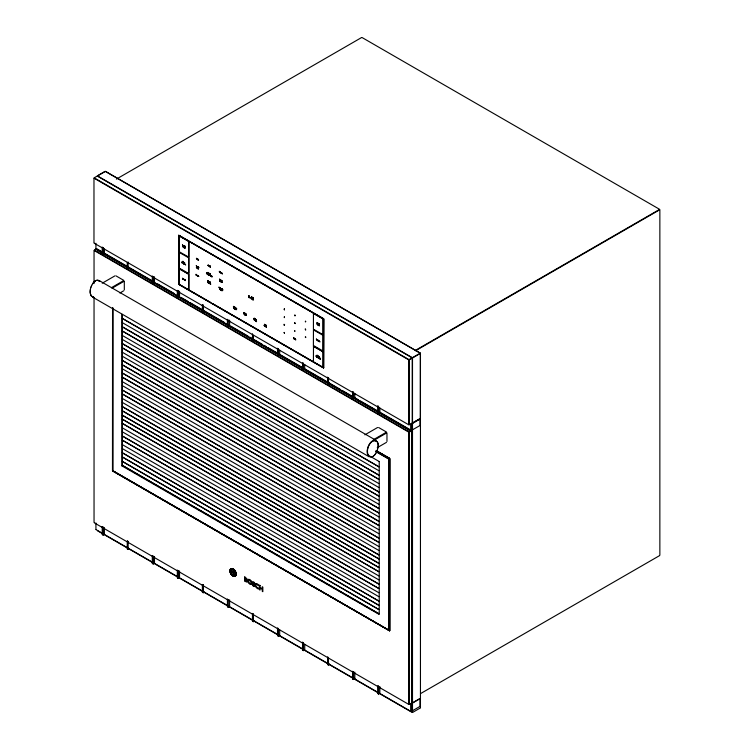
<?xml version="1.0" encoding="UTF-8"?>
<svg xmlns="http://www.w3.org/2000/svg" width="750" height="750" viewBox="0 0 750 750"><rect width="100%" height="100%" fill="white"/><g stroke="black" fill="none" stroke-linecap="round" stroke-linejoin="round"><path stroke-width="1.12" d="M188.644 289.884L188.663 274.144L178.969 268.584L188.719 274.237L188.691 289.913L188.737 274.2M188.691 257.175L188.709 241.463L178.969 235.847L179.016 251.597M188.737 241.453L188.709 257.156L188.681 241.509M323.137 367.538L323.137 351.872M323.091 351.141L323.137 335.503M323.137 334.8L323.119 319.031M408.816 424.566L408.816 360.197M409.172 424.566L409.172 360.197M90.141 291.816L90.188 290.616M378.131 446.7L378.178 445.5M90.188 290.756L90.328 289.537M378 447.778L378.131 446.559M90.328 289.659L90.553 288.45M377.991 447.656L377.072 451.031M320.1 358.406L320.297 359.213M320.4 358.584L320.062 358.163L319.988 359.034M313.416 313.491L323.156 319.031M313.416 329.859L323.156 335.409M313.416 346.228L323.166 351.863M388.922 630.225L112.959 470.775M323.156 334.781L323.166 319.125M323.156 351.15L323.166 335.494M323.156 367.528L323.184 351.825M90.562 288.553L90.862 287.353M221.344 290.175L221.859 290.156M90.872 287.438L91.256 286.294M377.447 449.878L376.603 452.062M219.516 272.091L219.759 271.547L220.116 272.438C220.875 270.825 219.834 274.275 219.816 271.772L219.534 272.419L219.281 271.266M91.275 286.35L91.716 285.262M320.034 341.887L319.913 341.634M91.744 285.3L93.516 282.572M374.803 454.753L376.575 452.016L388.697 459.037M198.309 259.762L198.6 259.931M235.612 309.216L235.856 309.356M375.441 453.928L376.041 453.009M209.156 265.828L209.044 265.828M209.906 282.113C209.55 281.334 209.288 282.75 209.972 282.037M221.531 272.972L221.409 272.972M246.45 315.394L246.506 315.328M92.822 283.397L94.191 281.85M374.128 455.475L374.878 454.725M208.547 281.025L207.984 280.706C208.003 282.928 207.581 279.113 208.266 281.053L208.547 281.812M208.228 282.169L207.675 281.85C207.684 284.062 207.263 280.256 207.947 282.197L208.228 282.947M94.097 281.897L94.894 281.25M373.434 456.075L374.222 455.428M251.466 297.356L250.969 297.787L251.466 298.078L251.466 297.366M233.513 306.722L234.056 307.5M94.781 281.306L95.606 280.772M372.722 456.553L373.547 456.009M97.425 175.828L105.169 171.356M94.209 177.806L105.094 171.525M116.381 179.109L361.566 37.556M94.331 250.022L96.347 248.859M102.225 283.2L114.919 275.869M129.375 267.853L128.203 268.528L128.1 262.022M111.675 287.531L123.403 280.763M112.069 288.206L123.787 281.438M119.878 292.997L123.787 290.738M153.244 282.984L154.416 282.309M122.353 322.669L378.9 470.747M179.456 296.766L178.284 297.441L178.266 290.934M122.353 335.484L378.863 483.581M122.353 339.459L378.9 487.537M122.353 352.275L378.863 500.372M122.353 356.259L378.9 504.328M203.325 311.897L204.497 311.222M122.353 364.875L378.863 512.972L122.391 364.856M122.391 368.831L378.9 516.928M122.353 381.666L378.863 529.763M122.353 385.65L378.9 533.719M228.366 326.353L229.537 325.678M122.353 390.066L378.863 538.162L122.391 390.047M122.353 398.466L378.863 546.553M122.353 402.441L378.9 550.519M122.353 415.256L378.863 563.353L122.391 415.238M254.578 340.134L253.406 340.809L253.387 335.381M122.353 427.856L378.863 575.944M122.353 431.831L378.9 579.909M122.353 444.647L378.863 592.744M278.447 355.266L279.619 354.591M122.353 448.622L378.9 596.7M122.353 461.438L378.863 609.534L122.391 461.419M302.662 369.244L303.788 368.597L302.616 369.169L302.55 362.691M303.488 369.722L304.659 369.047M329.7 383.503L328.528 384.178L328.509 377.681M415.425 350.372L659.4 209.512M415.622 350.709L659.597 209.85M103.163 534.947L104.334 534.272M409.228 359.475L420.178 353.222M409.406 359.784L420.291 353.428M353.569 398.634L354.741 397.959M128.203 549.412L129.375 548.738M377.784 412.622L378.909 411.966M379.781 412.416L378.609 413.091L378.591 406.594M364.875 434.841L377.569 427.509M152.419 563.391L153.544 562.744M153.244 563.869L154.416 563.194M373.35 439.734L386.044 432.403M374.719 439.847L386.438 433.078M409.228 424.809L420.113 418.528M411.216 423.919L419.803 418.959M411.3 424.059L419.887 419.1M377.259 447.675L386.438 442.378M409.284 431.616L419.887 425.587M409.5 431.981L411.3 430.941M178.284 578.325L179.456 577.65M204.497 592.106L203.325 592.781L203.306 585.056M378.863 508.547L122.353 360.45L378.9 508.528M228.366 607.238L229.537 606.562M378.863 558.938L122.353 410.841L378.9 558.919M279.619 635.475L278.447 636.15L278.428 628.425M378.863 584.128L122.353 436.031L378.9 584.109M303.488 650.606L304.659 649.931M353.569 679.519L354.741 678.844M378.609 693.975L379.781 693.3M420.487 693.647L659.597 555.6M409.284 704.363L411.3 703.2M411.216 703.584L419.803 698.625M411.3 703.716L419.887 698.756M411.216 711.469L419.887 706.472M412.547 712.463L420.291 707.991M185.222 264.328L185.625 265.059L185.428 264.347M234.3 307.162L234.666 307.828L234.384 307.219M317.409 340.012L317.812 340.631M317.812 340.247L317.906 340.641M207.863 274.35L207.497 273.666L207.863 274.453M95.466 280.847L96.319 280.425M372.009 456.9L372.853 456.478M183.75 245.916L184.097 246.572L183.75 245.822M183.694 263.522L184.041 264.178L183.769 263.4M209.569 273.731L209.822 274.35M221.231 280.463L221.597 281.147L221.306 280.331M235.322 307.828L235.641 308.419L235.322 307.734M236.409 308.456L236.728 309.056L236.409 308.287M318.666 340.819C319.556 342.188 318.422 339.666 318.562 341.203M319.116 356.812L319.359 357.403M221.719 273.197L222.319 274.022M234.769 308.653L235.397 309.075M266.184 326.709L266.4 327.338M255.563 319.537L255.816 319.781M221.719 273.019C221.334 274.294 221.831 272.222 222.431 273.675M220.35 288.056C221.512 288.956 220.894 288.253 220.594 288.769M96.159 280.509L97.013 280.219M372.169 456.806C361.416 458.025 370.294 433.988 377.456 442.191M183.356 261.956L184.134 262.613M220.641 289.537L221.119 290.353L220.388 289.312M197.316 259.453L197.034 258.844L197.428 259.2M197.316 268.312L197.316 268.125M198.009 275.897C198.516 276.103 198.009 276.844 198.084 275.775M183.469 246.131L183.356 245.766M220.969 273.15L220.528 272.4L220.922 273.103M221.325 282.216L220.884 281.475L221.363 282.291M318.019 357.806L317.869 357.497M96.834 280.312L98.325 280.247L99.938 281.353M371.484 457.003C362.803 455.784 369.647 436.678 377.072 441.572M182.812 262.959L182.634 262.875M221.381 290.053L222.066 290.906L221.747 290.212M220.116 288.3L219.684 287.662L220.116 288.422M236.203 308.578L235.819 308.016L236.203 308.691M318.881 324.206L318.469 323.597L318.881 324.328M318.881 356.944L318.469 356.334L318.788 356.691M183.075 279.131L182.447 278.166L183.075 279.281M208.688 274.894L208.725 274.491M265.819 326.653L265.819 326.719M183.628 262.359L183.881 262.641M208.688 275.016L208.434 274.322M317.316 322.641L317.316 323.372L317.541 322.875M319.397 357.853L319.397 358.584L319.631 358.087M97.491 280.256L99.684 281.419M93.441 296.916L92.241 296.606M93.516 297.169L91.275 295.978L90.328 293.569M183.628 262.294L183.281 261.9M235.05 308.081L235.106 307.566M178.781 235.237L323.728 318.825L178.781 235.331L178.725 284.194M196.575 267.45L196.622 267.047M362.091 37.556L659.597 209.325M105.487 171.356L420.291 353.109M105.562 171.525L420.113 353.119M97.538 175.95L412.228 357.628M97.425 176.147L412.106 357.834M94.388 177.975L408.759 359.475M94.209 178.275L408.581 359.784M178.725 235.425L323.456 318.984M182.625 245.184L182.513 244.697L182.625 245.306M319.359 324.666L319.191 323.953L319.462 324.337M182.737 246.094L183.112 247.153M197.728 258.825L197.616 259.762M208.153 265.275L208.463 265.837L208.153 265.397M178.969 251.588L188.709 257.109M323.156 334.734L313.425 329.213L313.453 313.481M178.969 252.262L188.691 257.803M197.906 266.812L197.794 267.403M284.334 317.325L284.4 316.688L284.334 317.662M197.728 267.684L197.616 268.622M211.509 275.634L211.387 276.572M208.547 274.275L208.95 275.166L208.725 274.378M222.084 282.084L221.691 282.159M209.672 275.016C210.103 274.041 209.222 276.562 209.672 274.697M209.672 275.147L210.731 276.159L209.766 274.631M219.591 280.875L220.134 281.625L219.591 280.434M206.512 273.759L206.512 272.756L207.328 273.225L207.328 274.228L206.644 273.056M184.509 262.547L184.706 263.269L184.397 262.594M317.606 340.031L317.812 340.744L317.503 340.078M318.019 340.266L318.403 341.119L318.3 340.425M183.694 263.016L183.581 263.916M182.025 262.472L181.903 261.984L182.025 263.016L182.025 262.181M182.025 262.594L182.166 262.134M219.009 287.419L219.553 288.169L219.009 286.969M196.809 275.034L196.697 275.634M196.181 274.894L196.05 274.256L196.05 275.259M221.344 289.866L221.231 290.456M220.566 289.528L220.275 289.706M178.969 267.966L188.719 273.506L188.737 257.831M323.156 351.103L313.416 345.497M313.425 346.256L323.137 351.797M293.681 338.156L294.291 338.409M233.513 306.319L233.409 307.134M265.697 324.9L265.603 325.716M245.991 313.819L245.887 314.334M246.206 314.522L246.309 314.222M184.781 279.384L184.678 280.284M264.928 325.613L264.834 326.428M236.175 309.309L236.072 309.825M244.603 314.175L244.5 314.691M266.081 326.578L266.175 327.206M234.666 309.019L234.666 308.438L234.984 308.841M234.984 309.197L235.228 308.756L235.294 309.384M244.041 314.428L244.041 313.659M178.997 284.194L210.375 302.306M212.4 303.478L323.728 367.753M178.725 284.353L323.512 367.95L323.812 318.966M202.5 304.8L203.203 305.203M377.784 406.003L378.488 406.406M177.413 290.428L178.116 290.831M202.453 304.884L203.156 305.287M378.441 406.481L377.738 406.078L377.672 412.556M94.209 243.206L408.759 424.809M96.928 248.859L101.991 251.784M104.025 252.956L151.65 280.453M157.734 283.959L173.944 293.325M181.041 297.422L188.138 301.519M190.162 302.681L224.616 322.575M230.7 326.091L247.931 336.038M249.956 337.209L252.994 338.962M255.019 340.134L262.116 344.231M264.141 345.394L266.166 346.566M268.191 347.738L302.653 367.631M304.678 368.803L326.972 381.675M328.997 382.847L340.144 389.278M342.178 390.45L353.325 396.881M355.35 398.053L358.387 399.806M360.413 400.978L411.084 430.238M103.594 252.938L104.287 253.35L103.163 254.072L103.153 247.566M128.634 267.403L129.375 267.722M203.756 310.772L204.497 311.091M303.909 368.597L304.659 368.925L304.725 364.594M328.95 383.053L329.7 383.381M379.031 411.966L379.734 412.369M96.028 248.737L177.112 295.547M179.053 296.672L411.009 430.584M97.088 249.713L409.547 430.106M96.947 249.947L409.416 430.35M102.291 253.641L103.041 254.072L103.059 247.566M127.331 268.097L128.081 268.528M152.372 282.553L153.122 282.984M177.413 297.009L178.162 297.441L178.181 290.934M202.453 311.466L203.203 311.897M227.494 325.922L228.244 326.353M252.534 340.378L253.284 340.809L253.303 335.381M277.575 354.834L278.325 355.266M302.616 369.291L303.366 369.722M327.656 383.747L328.406 384.178M352.697 398.203L353.447 398.634M377.738 412.669L378.488 413.091L378.497 406.594M94.547 250.238L408.703 431.616M94.331 250.603L408.488 431.981M115.978 275.869L123.787 280.378M378.628 427.509L386.438 432.019M99.141 280.528L375.891 440.297M376.444 450.731L389.7 458.391L377.334 451.35M376.2 450.872L389.381 458.484M376.116 451.022L389.288 458.634M375.619 451.284L388.922 458.906M370.069 456.244L379.256 461.559M92.438 297.019L369.178 456.797M122.109 465.975L379.228 614.447L379.228 461.494M112.912 470.859L388.875 630.253L388.941 459.122M389.616 630.712L112.847 470.916M112.584 471.047L389.616 630.853L389.7 458.634M127.378 541.087L128.081 541.491L127.331 541.172M202.5 584.456L203.203 584.859M302.662 642.291L303.366 642.694M102.291 526.716L102.994 527.119M202.453 584.541L203.156 584.944L203.222 592.716L202.453 592.35M302.616 642.366L303.319 642.769M378.441 686.147L377.738 685.744L377.672 693.441M94.331 522.863L408.703 704.363M253.875 620.484L254.578 620.887M278.916 634.941L279.619 635.344L278.869 635.025M354.037 678.319L354.741 678.722L353.991 678.394M153.675 562.744L154.369 563.147M253.828 620.569L254.531 620.972L253.406 621.694L253.387 613.969M328.95 663.938L329.653 664.341L328.528 665.062L328.416 657.337M96.028 529.622L102.178 533.175M104.128 534.291L177.112 576.431M179.053 577.556L411.009 711.469M97.425 530.709L412.228 712.463M102.291 534.525L103.041 534.947M127.331 548.981L128.081 549.412L128.184 541.688M152.372 563.438L153.122 563.869M177.413 577.894L178.162 578.325M227.494 606.806L228.244 607.238M252.534 621.262L253.284 621.694L253.303 613.969M277.575 635.719L278.325 636.15L278.344 628.425M302.616 650.175L303.366 650.606M327.656 664.631L328.406 665.062M352.697 679.087L353.447 679.519M377.738 693.544L378.488 693.975M317.981 357.787L317.869 357.394M179.016 267.966L179.016 252.206L179.034 267.863M179.016 284.334L178.997 268.594M178.781 284.297L323.672 367.856L323.653 319.125M122.128 466.031L122.109 314.269L122.175 465.966M209.606 283.097C209.297 283.697 209.541 283.172 209.606 283.219M319.425 341.212C319.753 341.925 318.703 341.887 319.613 341.184M91.256 295.753L91.716 296.241M210.712 284.016L210.816 284.166M233.513 306.759L234.225 307.603L234.225 307.031M318.244 324.75C318.253 326.297 317.587 324.188 318.356 324.722M377.447 441.975L377.766 442.922M90.872 295.35L90.188 292.65M317.128 357.084L317.409 357.159M265.144 326.344L265.397 326.409M245.672 315.103L245.925 315.169M198.309 268.716L198.6 268.791M198.619 276.431L198.909 276.506M184.275 264.019C186.281 265.359 183.666 263.541 184.556 264.094M183.084 263.325L183.366 263.4M377.766 442.716L378 443.756M317.259 340.078L316.941 339.722L318.188 340.359M221.794 282.309C220.753 281.438 222.816 283.247 221.972 282.141M313.425 361.903L313.491 346.219M377.991 443.559L378.131 444.675M378.131 444.497L378.178 445.659M90.141 291.666L90.188 292.828M659.859 209.784L659.859 555.141M420.45 353.381L420.45 707.719M420.347 353.738L420.347 418.116M419.991 419.072L419.991 425.4M419.991 698.728L419.991 706.284M412.5 358.106L412.5 712.303M412.266 358.106L412.266 712.303M411.591 430.866L411.591 702.694M411.188 424.237L411.188 430.481M411.188 703.903L411.188 711.366M411.038 424.237L411.038 430.481M411.038 703.903L411.038 711.366M409.209 432.488L409.209 704.072M408.778 432.488L408.778 704.072M389.822 458.597L389.822 630.6M389.587 458.841L389.587 630.731M389.409 458.841L389.409 630.731M388.762 459.15L388.762 630.188M386.962 432.938L386.962 441.459M379.847 407.963L379.847 412.312M379.847 686.569L379.847 693.197M378.591 686.25L378.591 693.919M378.497 686.25L378.497 693.919M354.806 393.506L354.806 397.856M354.806 672.112L354.806 678.741M353.55 392.137L353.55 398.578M353.55 671.794L353.55 679.462M353.456 392.137L353.456 398.578M353.456 671.794L353.456 679.462M352.631 391.603L352.631 398.1M352.631 671.269L352.631 678.984M327.591 377.147L327.591 383.644M327.591 656.859L327.591 664.528M323.531 319.125L323.531 367.866M319.35 325.294L319.378 325.912L319.069 325.247M317.653 324.947L317.062 323.644L317.184 324.553M313.453 329.85L313.397 345.544M304.725 644.297L304.725 649.819M303.469 363.225L303.469 369.656M303.469 642.881L303.469 650.541M303.384 363.225L303.384 369.656M303.384 642.881L303.384 650.541M302.55 642.347L302.55 650.062M295.125 338.897L295.153 339.544L294.834 338.85M294.178 338.344L294.291 339.075L293.559 338.653L293.559 337.65L294.047 337.931M279.684 350.138L279.684 354.478M279.684 629.841L279.684 635.363M278.428 348.769L278.428 355.2M278.344 348.769L278.344 355.2M277.509 348.234L277.509 354.722M277.509 627.891L277.509 635.606M252.469 333.778L252.469 340.266M252.469 613.434L252.469 621.15M244.406 313.762L243.778 313.509M234.637 307.266L234.122 306.966L234.122 307.547M234.338 307.95L233.709 307.697M234.075 307.913L234.075 308.672L233.972 307.847M229.603 320.147L229.603 325.566M229.603 599.831L229.603 606.45M228.262 319.856L228.347 326.288M228.262 599.513L228.347 607.172M227.428 319.322L227.428 325.809M227.428 598.978L227.428 606.694M222.234 289.059L222.272 289.697L221.944 289.003M203.306 305.391L203.306 311.831M203.222 305.391L203.222 311.831M202.387 304.866L202.387 311.353M202.387 584.522L202.387 592.238M183.281 261.506L182.831 261.253L182.953 262.284L182.953 261.45M179.522 291.234L179.522 296.653M179.522 570.919L179.522 577.537M179.034 235.856L179.034 251.494M179.034 268.594L179.034 284.231M178.641 235.406L178.641 284.213M178.266 570.6L178.266 578.259M178.181 570.6L178.181 578.259M177.347 290.409L177.347 296.897M177.347 570.066L177.347 577.781M154.481 276.778L154.481 282.197M154.481 556.462L154.481 563.081M153.225 276.478L153.225 282.919M153.225 556.144L153.225 563.803M153.141 276.478L153.141 282.919M153.141 556.144L153.141 563.803M152.306 275.953L152.306 282.441M152.306 555.609L152.306 563.325M127.266 262.566L127.266 267.984M127.266 541.153L127.266 548.869M124.312 281.297L124.312 289.819M112.8 307.819L112.8 470.663M112.716 307.847L112.669 470.794M112.556 308.119L112.472 470.841M104.4 248.934L104.4 253.284M104.4 527.541L104.4 534.169M103.153 527.222L103.153 534.891M103.059 527.222L103.059 534.891M102.225 247.031L102.225 253.528M102.225 526.697L102.225 534.412M95.925 243.263L95.925 248.55M95.925 522.947L95.925 529.434M94.041 250.528L94.041 283.547M94.041 297.347L94.041 522.356M93.975 178.219L93.975 242.794M188.644 257.878L188.691 273.544L188.681 257.878M265.875 325.125L265.95 325.922L265.912 325.069M294.956 315.272C295.181 317.428 294.562 313.875 294.956 315.272M284.156 332.447L284.475 333.272L284.156 332.447M305.672 321.394C305.353 323.212 305.194 320.259 305.672 321.394M294.619 331.022C295.406 332.034 294.834 329.962 294.619 331.022M318.806 357.375L318.647 358.275L318.806 357.375M248.588 295.791L248.559 297.328L249.516 297.909L248.756 296.316L249.422 295.781L248.588 295.791M305.297 329.053L305.663 329.897L305.297 329.053M196.894 258.591C197.006 260.438 195.778 257.137 196.894 258.591M208.547 265.322C208.669 267.169 207.441 263.869 208.547 265.322M246.966 579.103L246.366 579.741L247.013 582.15L244.594 581.156L244.594 576.562L246.966 579.103M305.738 337.2C305.409 338.625 305.044 335.587 305.738 337.2M296.006 339.581L296.006 339.581M318.3 357.591L318.272 357.553M254.588 318.919L254.109 318.319L254.588 318.919M183.928 247.191L184.294 247.931L183.928 247.191M184.191 279.45L184.556 280.191L184.191 279.45M210.881 275.709L211.266 276.478L210.881 275.709M184.294 246.131L184.706 246.862L184.294 246.131M210.094 282.122L210.525 282.891L210.094 282.122M209.925 283.35L210.356 284.109L209.925 283.35M222.394 289.228L222.825 289.988L222.394 289.228M245.4 313.547L245.775 314.213L245.4 313.547M254.859 319.012L255.234 319.678L254.859 319.012M265.106 324.928L265.481 325.594L265.106 324.928M295.284 339.066L295.716 339.834L295.284 339.066M183.647 247.256L183.253 246.806L183.647 247.256M183.909 279.516L183.525 279.066L183.909 279.516M197.559 266.934L197.231 266.588L197.559 266.934M197.653 275.85L197.334 275.503L197.653 275.85M209.691 266.4L209.362 266.053L209.691 266.4M209.213 273.666L208.894 273.319L209.213 273.666M209.306 281.916L208.894 281.438L209.306 281.916M208.987 283.05L208.659 282.703L208.987 283.05M220.875 280.397L220.547 280.05L220.875 280.397M220.678 281.597L220.266 281.128L220.678 281.597M221.681 289.059L221.353 288.712L221.681 289.059M255.188 320.569L254.831 320.156L255.291 320.625M249.394 297.309L248.691 296.644L249.394 297.309M197.672 267L197.147 266.456L197.672 267M197.775 275.916L197.25 275.372L197.775 275.916M209.812 266.466L209.288 265.922L209.812 266.466M209.334 273.731L208.809 273.188L209.334 273.731M209.1 283.116L208.575 282.572L209.1 283.116M220.988 280.463L220.472 279.919L220.988 280.463M221.803 289.125L221.278 288.581L221.803 289.125M255.9 320.981L255.441 320.512L255.9 320.981M244.753 313.247L244.05 312.525L244.753 313.247M317.756 323.259L317.306 323.494L316.988 322.472L317.756 323.259M317.756 355.997L317.306 356.231L316.988 355.209L317.756 355.997M319.847 358.472L319.397 358.706L319.078 357.684L319.847 358.472M251.972 583.116L251.4 584.428L249.816 584.231L248.269 582.628L247.697 580.65L248.278 579.338L249.834 579.525L251.391 581.128L251.972 583.116M253.5 299.625L253.294 300.084C251.166 299.1 253.387 300.122 252.984 298.95L252.422 297.272L253.387 297.825L252.703 297.759L252.703 298.387L253.5 299.625M295.106 323.569L294.675 322.631L295.106 323.569M244.134 312.647L244.556 313.369L244.134 312.647M317.081 355.35L317.541 356.137L317.081 355.35M248.728 579.994L248.728 582.497L250.941 583.772L250.941 581.269L248.728 579.994M196.312 265.678L196.959 266.841L196.312 265.678M207.975 272.409L208.622 273.581L207.975 272.409M219.628 279.141L220.275 280.312L219.628 279.141M220.134 289.566L219.713 288.637L220.022 289.509M254.1 319.481L254.662 320.494L254.1 319.481M254.7 318.984C253.631 319.847 254.072 317.034 254.7 318.984M264.141 325.275L264.713 326.297L264.141 325.275M264.966 325.125L264.591 324.309L264.966 325.125M316.781 339.938L316.388 339.047L316.781 339.938M316.022 355.922L316.65 357.037L316.022 355.922M246.731 581.072L245.166 580.894L245.166 579.45L246.731 581.072M254.719 585.816L254.4 586.528L253.603 586.416L252.487 585.347L252.487 584.513L253.537 585.788L254.184 585.581L252.469 582.272L252.797 581.569L254.559 582.581L254.559 583.331L252.994 582.497L254.719 585.816M255.797 583.659L255.178 585.037L255.694 586.847L257.325 588.572L258.769 588.994L258.769 588.272L256.219 586.838L255.769 585.319L256.219 584.325L258.731 585.75L258.731 585.037L257.362 583.875L255.797 583.659M198.787 267.319C198.066 266.653 198.741 268.556 198.787 267.319M210.441 274.05C209.719 273.384 210.403 275.287 210.441 274.05M222.103 280.781C221.381 280.116 222.066 282.019 222.103 280.781M245.175 313.35L245.062 313.875L245.175 313.35M318.225 323.381C317.531 322.744 318.188 324.572 318.225 323.381M318.225 356.119C317.531 355.491 318.188 357.309 318.225 356.119M196.969 267.975C195.816 268.125 196.659 266.203 196.969 267.975M246.384 578.831L245.166 578.859L245.166 577.481L246.384 578.831M284.391 324.656L284.184 325.416L284.578 324.628L284.016 324.309L284.391 324.656M256.378 319.819L256.106 321.394L256.378 319.819M251.644 296.784L250.547 297.872L251.775 299.4L251.644 296.784M184.894 247.669L184.941 248.325L184.894 247.669M198.122 259.387L198.169 260.081L198.122 259.387M198.122 268.256L198.169 268.941L198.122 268.256M185.166 279.928L185.213 280.584L185.166 279.928M211.894 276.206L211.95 276.9L211.894 276.206M256.453 321.019L256.5 321.619L256.453 321.019M122.391 318.45L378.863 466.781L122.391 318.45M122.391 326.85L378.9 475.162L122.353 326.869M122.391 331.05L378.9 479.363L122.353 331.059M122.391 343.641L378.863 491.972L122.391 343.641M122.391 347.841L378.9 496.153L122.353 347.859M122.391 373.031L378.9 521.344L122.353 373.05M122.391 377.231L378.9 525.544L122.353 377.25M122.391 394.022L378.863 542.362L122.391 394.022M122.391 406.622L378.9 554.934L122.353 406.641M122.391 419.213L378.9 567.534L122.353 419.231M122.391 423.412L378.9 571.734L122.353 423.431M122.391 440.212L378.863 588.544L122.391 440.212M122.391 452.803L378.9 601.125L122.353 452.822M122.391 457.003L378.9 605.316L122.353 457.022M122.391 465.403L378.863 613.734L122.391 465.403M197.981 266.962L198.281 267.684L197.981 266.962M318.609 324.975L318.891 325.669L318.675 324.994M294.366 338.569L294.656 339.281L294.431 338.588M245.203 314.541L245.466 315.253L245.203 314.541M184.95 246.103L184.95 247.059L184.95 246.103M183.75 245.738L183.75 246.375L183.75 245.738M319.116 323.888L319.116 324.525L319.116 323.888M184.519 247.125L184.519 248.081L184.519 247.125M318.544 324.497L318.544 325.463L318.544 324.497M210.328 266.1L210.328 267.103L210.328 266.1M284.334 308.822L284.334 309.825L284.334 308.822M210.047 266.278L210.047 266.944L210.047 266.278M209.569 273.544L209.569 274.2L209.569 273.544M208.247 273.759L208.247 274.762L208.247 273.759M207.975 273.938L207.975 274.603L207.975 273.938M220.35 287.963L220.35 288.628L220.35 287.963M235.322 307.359L235.322 308.241L235.322 307.359M255.45 318.984L255.45 319.856L255.45 318.984M319.116 356.634L319.116 357.262L319.116 356.634M183.319 278.531L183.319 279.497L183.319 278.531M234.534 308.363L234.534 308.934L234.534 308.363M244.838 314.316L244.838 314.887L244.838 314.316M316.894 356.288L316.894 357.244L316.894 356.288M320.503 358.697L319.913 358.359L320.503 358.697M260.034 585.478L259.462 585.15L259.462 589.744L260.034 590.072L260.034 588.075L262.266 589.359L262.266 591.356L262.838 591.684L262.838 587.1L262.266 586.772L262.266 588.769L260.034 587.484L260.034 585.478M231.947 570.225L231.525 569.981L231.525 573.403L231.947 573.647L231.947 572.156L233.606 573.113L234.037 574.856L234.037 571.434L233.606 571.181L233.606 572.672L231.947 571.716L231.947 570.225M229.95 570.684A4.378 2.531 60 0 0 234.591 576.459A4.378 2.531 60 0 0 234.591 570.272A4.378 2.531 60 0 0 229.95 570.684M229.866 570.872A4.209 2.428 60 0 0 234.338 576.422A4.209 2.428 60 0 0 234.338 570.469A4.209 2.428 60 0 0 229.866 570.872M230.1 571.003A3.881 2.241 60 0 0 234.216 576.122A3.881 2.241 60 0 0 234.216 570.637A3.881 2.241 60 0 0 230.1 571.003M230.419 570.956A3.722 2.147 60 0 0 234.366 575.859A3.722 2.147 60 0 0 234.366 570.6A3.722 2.147 60 0 0 230.419 570.956M230.503 570.769A3.881 2.241 60 0 0 234.619 575.887A3.881 2.241 60 0 0 234.619 570.403A3.881 2.241 60 0 0 230.503 570.769M230.269 570.637A4.209 2.428 60 0 0 234.741 576.188A4.209 2.428 60 0 0 234.741 570.234A4.209 2.428 60 0 0 230.269 570.637"/></g></svg>
